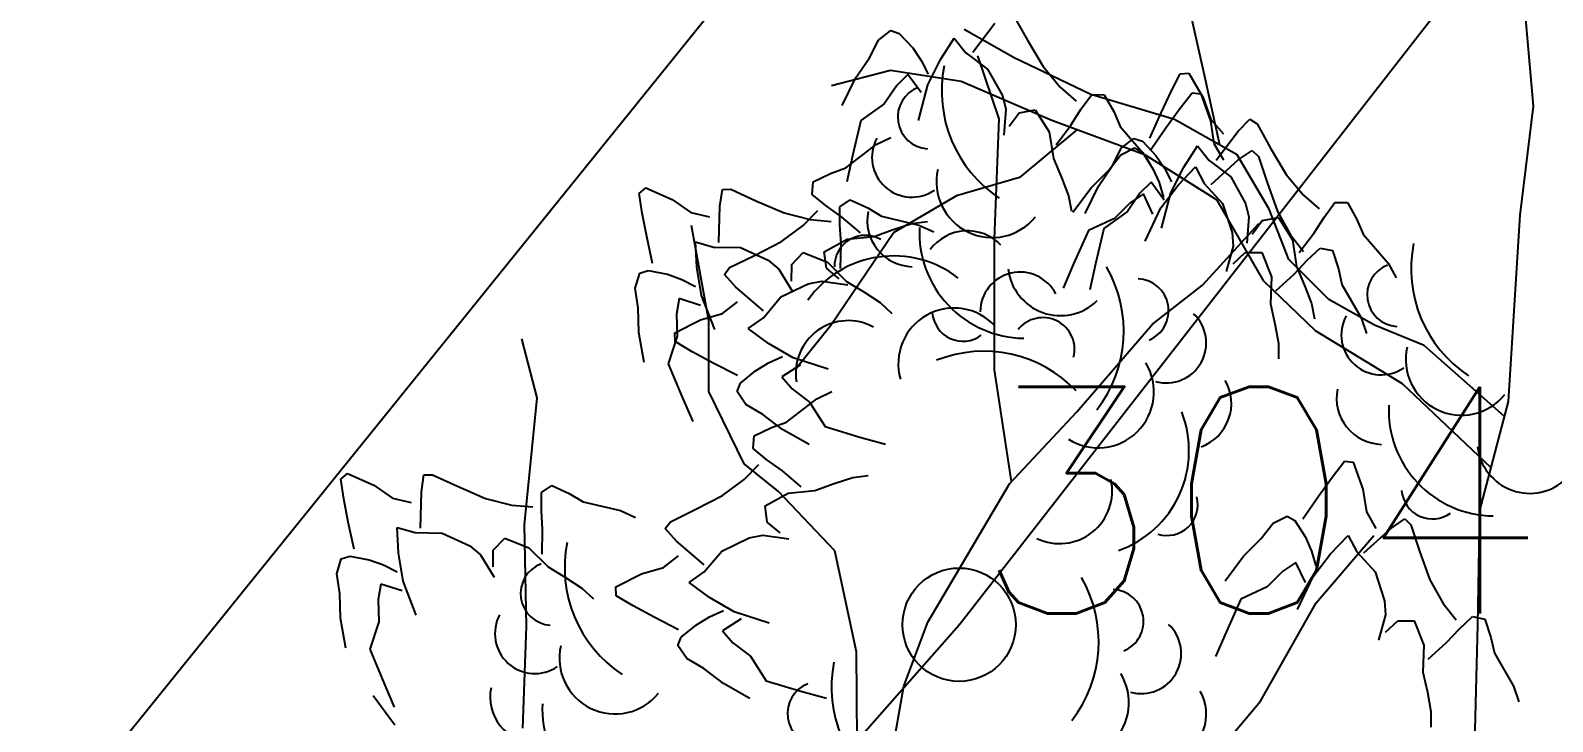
# Model space of a CAD drawing. Header units: millimetres. Extents: x 524954 to 526204, y 9523489 to 9524010.
# Drawn here: x 525985.65 to 525992.37, y 9523833.75 to 9523836.8 of the extents above; entities that cross this region are included whole.
import ezdxf

# ---------------------------------------------------------------- set-up
doc = ezdxf.new("R2010")
doc.units = ezdxf.units.MM
doc.header["$PDMODE"] = 32
doc.header["$PDSIZE"] = 0.5
doc.linetypes.add('ACAD_ISO12W100', pattern=[21, 12, -3, 0, -3, 0, -3])
for name, color, linetype in [('Arbre', 34, 'ACAD_ISO12W100'), ('Bord_Route_Existante', 6, 'Continuous'), ('TopoAlt', 3, 'Continuous'), ('TOPOJIS', 7, 'Continuous')]:
    doc.layers.add(name, color=color, linetype=linetype)
doc.layers.add('Bord_Route_Existante_POLY3D', color=6, linetype='Continuous', plot=False)
doc.layers.add('Trottoir', color=7, linetype='Continuous', true_color=0xff6666)
doc.styles.add('Simplex 1.0', font='Simplex.shx', dxfattribs={"width": 0.99, "height": 1})

# ---------------------------------------------------------------- blocks, each defined once
blk = doc.blocks.new('TCPOINT M')
at = {"color": 0}
blk.add_point((0, 0), dxfattribs=at)
at = {"layer": 'TopoAlt', "style": 'Simplex 1.0', "width": 0.99}
blk.add_attdef('ALT', (0.15, 0.15), '', height=1, dxfattribs=at)
blk = doc.blocks.new('v088')
at = {"color": 3, "linetype": 'Continuous'}
for p, q in [((0.3557, 12.1751), (0.415, 12.0689)), ((-0.2428, 12.0693), (-0.1881, 12.111)), ((-0.1881, 12.111), (-0.1505, 12.0986)), ((-0.1505, 12.0986), (-0.0915, 12.0354)), ((0.1746, 12.0155), (0.2717, 12.1435)), ((-0.2828, 11.9912), (-0.2428, 12.0693)), ((-0.0915, 12.0354), (-0.0536, 11.98)), ((0.0317, 11.9844), (0.0922, 12.0781)), ((0.0922, 12.0781), (0.1437, 12.0135)), ((0.415, 12.0689), (0.4841, 11.9528)), ((-0.344, 11.9013), (-0.2828, 11.9912)), ((-0.0536, 11.98), (-0.0225, 11.9193)), ((-0.0252, 11.8718), (0.0317, 11.9844)), ((0.1437, 12.0135), (0.2395, 11.9416)), ((-0.4033, 11.7804), (-0.344, 11.9013)), ((-0.1123, 11.9179), (-0.1618, 11.8694)), ((-0.0542, 11.8389), (-0.1123, 11.9179)), ((0.2395, 11.9416), (0.3048, 11.8248)), ((0.4841, 11.9528), (0.5601, 11.8616)), ((-0.1618, 11.8694), (-0.2169, 11.7884)), ((-0.066, 11.7153), (-0.0252, 11.8718)), ((0.5601, 11.8616), (0.6304, 11.8005)), ((0.6527, 11.7656), (0.6994, 11.8293)), ((0.6994, 11.8293), (0.7544, 11.828)), ((1.0886, 11.7676), (1.1424, 11.8368)), ((1.1424, 11.8368), (1.1809, 11.833)), ((1.1809, 11.833), (1.2232, 11.7138)), ((-0.2169, 11.7884), (-0.3202, 11.714)), ((0.3048, 11.8248), (0.32, 11.7651)), ((0.32, 11.7651), (0.3106, 11.6498)), ((0.378, 11.7487), (0.4498, 11.7623)), ((0.4498, 11.7623), (0.5114, 11.6644)), ((0.6075, 11.6944), (0.6527, 11.7656)), ((0.7544, 11.828), (0.796, 11.7537)), ((1.027, 11.683), (1.0886, 11.7676)), ((-0.3202, 11.714), (-0.3572, 11.5582)), ((0.3344, 11.6895), (0.378, 11.7487)), ((0.5418, 11.6075), (0.6075, 11.6944)), ((0.796, 11.7537), (0.824, 11.6885)), ((1.2232, 11.7138), (1.2386, 11.6137)), ((0.5114, 11.6644), (0.5299, 11.5465)), ((0.824, 11.6885), (0.9344, 11.5607)), ((0.9578, 11.583), (1.027, 11.683)), ((0.7732, 11.4945), (0.827, 11.5637)), ((0.827, 11.5637), (0.8886, 11.5945)), ((0.8886, 11.5945), (0.9232, 11.5753)), ((0.9232, 11.5753), (0.9693, 11.5022)), ((0.9344, 11.5607), (0.97, 11.497)), ((1.2386, 11.6137), (1.2809, 11.5407)), ((1.3463, 11.5407), (1.4079, 11.583)), ((1.4079, 11.583), (1.4348, 11.556)), ((-0.3572, 11.5582), (-0.3824, 11.4437)), ((0.5299, 11.5465), (0.5653, 11.4632)), ((0.6962, 11.4176), (0.7732, 11.4945)), ((0.9693, 11.5022), (0.9963, 11.4406)), ((1.0809, 11.4291), (1.1578, 11.5099)), ((1.1578, 11.5099), (1.1963, 11.4368)), ((1.2271, 11.433), (1.3463, 11.5407)), ((1.4348, 11.556), (1.4733, 11.4406)), ((0.5653, 11.4632), (0.5962, 11.3829)), ((0.9963, 11.4406), (1.0155, 11.3753)), ((1.004, 11.3291), (1.0809, 11.4291)), ((1.1963, 11.4368), (1.2771, 11.3483)), ((1.4733, 11.4406), (1.5194, 11.3137)), ((-1.2987, 11.3921), (-1.2695, 11.4174)), ((-1.2853, 11.3054), (-1.2987, 11.3921)), ((-1.2695, 11.4174), (-1.1537, 11.3664)), ((-1.1537, 11.3664), (-1.0704, 11.3089)), ((-0.9434, 11.3371), (-0.9319, 11.4109)), ((-0.9319, 11.4109), (-0.8938, 11.412)), ((-0.8938, 11.412), (-0.7835, 11.3608)), ((-0.7835, 11.3608), (-0.6595, 11.3072)), ((-0.4126, 11.3334), (-0.3673, 11.3647)), ((-0.3673, 11.3647), (-0.2901, 11.3288)), ((0.5962, 11.3829), (0.6091, 11.3149)), ((0.6155, 11.3099), (0.6962, 11.4176)), ((0.927, 11.3906), (0.8693, 11.3522)), ((0.9693, 11.3022), (0.927, 11.3906)), ((-1.266, 11.2026), (-1.2853, 11.3054)), ((-1.0704, 11.3089), (-0.9882, 11.2895)), ((-0.9469, 11.1764), (-0.9434, 11.3371)), ((-0.6595, 11.3072), (-0.5444, 11.2779)), ((-0.4131, 11.2545), (-0.4126, 11.3334)), ((-0.2901, 11.3288), (-0.2291, 11.2925)), ((-0.2291, 11.2925), (-0.0648, 11.2537)), ((0.8693, 11.3522), (0.8001, 11.2829)), ((0.9347, 11.1829), (1.004, 11.3291)), ((1.2771, 11.3483), (1.3194, 11.2214)), ((1.5194, 11.3137), (1.5771, 11.2099)), ((-0.5444, 11.2779), (-0.4516, 11.2697)), ((-0.4079, 11.1703), (-0.4131, 11.2545)), ((-0.0648, 11.2537), (0.0014, 11.223)), ((0.6847, 11.2291), (0.6193, 11.0829)), ((0.8001, 11.2829), (0.6847, 11.2291)), ((-1.2408, 11.0836), (-1.266, 11.2026)), ((-1.0503, 11.1789), (-0.9708, 11.1567)), ((-1.0444, 11.0675), (-1.0503, 11.1789)), ((-0.9708, 11.1567), (-0.851, 11.1547)), ((-0.4102, 11.0614), (-0.4079, 11.1703)), ((1.3232, 11.1598), (1.2925, 11.0483)), ((1.3194, 11.2214), (1.3232, 11.1598)), ((1.5771, 11.2099), (1.6348, 11.1368)), ((-0.851, 11.1547), (-0.7296, 11.0984)), ((-0.7296, 11.0984), (-0.6822, 11.0589)), ((-0.6257, 11.0796), (-0.5755, 11.1328)), ((-0.5755, 11.1328), (-0.4682, 11.0896)), ((-0.4682, 11.0896), (-0.3841, 11.005)), ((1.3232, 11.0829), (1.3771, 11.1329)), ((1.3771, 11.1329), (1.4502, 11.1329)), ((1.4502, 11.1329), (1.4925, 11.0252)), ((1.5925, 11.0368), (1.6502, 11.0983)), ((1.6502, 11.0983), (1.7079, 11.1522)), ((1.7079, 11.1522), (1.7617, 11.1406)), ((1.7617, 11.1406), (1.7887, 11.0598)), ((-1.3166, 10.9752), (-1.2967, 11.0411)), ((-1.2967, 11.0411), (-1.2589, 11.0531)), ((-1.2589, 11.0531), (-1.1741, 11.0365)), ((-1.1741, 11.0365), (-1.1109, 11.0139)), ((-1.0245, 10.9429), (-1.0444, 11.0675)), ((-0.6822, 11.0589), (-0.6222, 10.96)), ((-0.6263, 11.0061), (-0.6257, 11.0796)), ((0.6193, 11.0829), (0.5731, 10.9752)), ((1.4925, 11.0252), (1.4886, 10.906)), ((1.5117, 10.9637), (1.5925, 11.0368)), ((1.7887, 11.0598), (1.8041, 10.9906)), ((-1.3032, 10.8885), (-1.3166, 10.9752)), ((-1.1109, 11.0139), (-1.0501, 10.983)), ((-0.3841, 11.005), (-0.3065, 10.9583)), ((-0.3065, 10.9583), (-0.2344, 10.9114)), ((1.8041, 10.9906), (1.8887, 10.8444)), ((-1.3, 10.7798), (-1.3032, 10.8885)), ((-1.122, 10.9292), (-1.1336, 10.8608)), ((-1.0286, 10.8992), (-1.122, 10.9292)), ((-0.9657, 10.7922), (-1.0245, 10.9429)), ((-0.2344, 10.9114), (-0.1841, 10.8638)), ((1.4886, 10.906), (1.5079, 10.8175)), ((-1.1336, 10.8608), (-1.1308, 10.7629)), ((1.8887, 10.8444), (1.9118, 10.7752)), ((-1.2771, 10.6471), (-1.3, 10.7798)), ((-1.1308, 10.7629), (-1.1708, 10.642)), ((1.5079, 10.8175), (1.5233, 10.7329)), ((1.5233, 10.7329), (1.5233, 10.6636)), ((-1.1708, 10.642), (-1.1094, 10.4942)), ((-1.1094, 10.4942), (-1.0628, 10.3867)), ((-0.648, 10.3846), (-0.514, 10.4875)), ((-0.514, 10.4875), (-0.4484, 10.5194)), ((-0.7912, 10.3231), (-0.7146, 10.3603)), ((-0.7146, 10.3603), (-0.648, 10.3846)), ((-0.7957, 10.2682), (-0.7912, 10.3231)), ((-0.7348, 10.218), (-0.7957, 10.2682)), ((-0.6662, 10.1688), (-0.7348, 10.218)), ((-2.6162, 10.1323), (-2.587, 10.1577)), ((-2.587, 10.1577), (-2.4712, 10.1066)), ((-2.2608, 10.0773), (-2.2494, 10.1511)), ((-2.2494, 10.1511), (-2.2113, 10.1522)), ((-2.2113, 10.1522), (-2.101, 10.101)), ((-0.8359, 10.1311), (-0.7709, 10.1978)), ((-0.5833, 10.0982), (-0.6662, 10.1688)), ((-0.3559, 10.1397), (-0.2873, 10.1487)), ((1.7617, 10.1424), (1.8156, 10.2117)), ((1.8156, 10.2117), (1.8541, 10.2078)), ((1.8541, 10.2078), (1.8964, 10.0886)), ((-2.6028, 10.0456), (-2.6162, 10.1323)), ((-2.4712, 10.1066), (-2.3879, 10.0492)), ((-2.101, 10.101), (-1.977, 10.0475)), ((-1.7301, 10.0737), (-1.6848, 10.1049)), ((-1.6848, 10.1049), (-1.6075, 10.069)), ((-0.9313, 10.0604), (-0.8359, 10.1311)), ((-0.6418, 10.0712), (-0.5231, 10.0829)), ((-0.5231, 10.0829), (-0.4378, 10.1134)), ((-0.4378, 10.1134), (-0.3559, 10.1397)), ((1.7002, 10.0578), (1.7617, 10.1424)), ((1.8964, 10.0886), (1.9118, 9.9886)), ((-2.5835, 9.9428), (-2.6028, 10.0456)), ((-2.3879, 10.0492), (-2.3057, 10.0298)), ((-2.2643, 9.9167), (-2.2608, 10.0773)), ((-1.977, 10.0475), (-1.8618, 10.0181)), ((-1.8618, 10.0181), (-1.7691, 10.0099)), ((-1.7305, 9.9947), (-1.7301, 10.0737)), ((-1.6075, 10.069), (-1.5466, 10.0327)), ((-1.5466, 10.0327), (-1.3822, 9.9939)), ((-1.0512, 9.9981), (-0.9313, 10.0604)), ((-0.7431, 10.0152), (-0.6418, 10.0712)), ((-0.7336, 9.9427), (-0.7431, 10.0152)), ((1.631, 9.9578), (1.7002, 10.0578)), ((-1.7254, 9.9105), (-1.7305, 9.9947)), ((-1.3822, 9.9939), (-1.316, 9.9632)), ((-1.1606, 9.945), (-1.0512, 9.9981)), ((1.5002, 9.9386), (1.5617, 9.9693)), ((1.5617, 9.9693), (1.5963, 9.9501)), ((1.5963, 9.9501), (1.6425, 9.877)), ((1.9118, 9.9886), (1.9541, 9.9155)), ((2.0195, 9.9155), (2.081, 9.9578)), ((2.081, 9.9578), (2.1079, 9.9309)), ((-2.5582, 9.8238), (-2.5835, 9.9428)), ((-2.3678, 9.9191), (-2.2883, 9.8969)), ((-2.3619, 9.8077), (-2.3678, 9.9191)), ((-2.2883, 9.8969), (-2.1685, 9.895)), ((-2.1685, 9.895), (-2.0471, 9.8386)), ((-1.7277, 9.8016), (-1.7254, 9.9105)), ((-1.1838, 9.9148), (-1.1606, 9.945)), ((-1.1339, 9.8592), (-1.1838, 9.9148)), ((-0.8138, 9.874), (-0.7533, 9.8858)), ((-0.7533, 9.8858), (-0.6387, 9.8698)), ((-0.677, 9.8958), (-0.7336, 9.9427)), ((1.4463, 9.8693), (1.5002, 9.9386)), ((1.7541, 9.8039), (1.831, 9.8847)), ((1.831, 9.8847), (1.8695, 9.8116)), ((1.9002, 9.8078), (2.0195, 9.9155)), ((2.1079, 9.9309), (2.1464, 9.8155)), ((-2.0471, 9.8386), (-1.9997, 9.7992)), ((-1.9438, 9.7464), (-1.9432, 9.8199)), ((-1.9432, 9.8199), (-1.893, 9.873)), ((-1.893, 9.873), (-1.7856, 9.8299)), ((-1.7856, 9.8299), (-1.7015, 9.7452)), ((-1.0116, 9.755), (-1.1339, 9.8592)), ((-1.0114, 9.724), (-0.9342, 9.8156)), ((-0.9342, 9.8156), (-0.8138, 9.874)), ((1.3694, 9.7924), (1.4463, 9.8693)), ((1.6425, 9.877), (1.6694, 9.8155)), ((1.6694, 9.8155), (1.6887, 9.7501)), ((2.1464, 9.8155), (2.1926, 9.6885)), ((-2.634, 9.7155), (-2.6142, 9.7814)), ((-2.6142, 9.7814), (-2.5764, 9.7933)), ((-2.5764, 9.7933), (-2.4916, 9.7768)), ((-2.4916, 9.7768), (-2.4283, 9.7541)), ((-2.4283, 9.7541), (-2.3676, 9.7232)), ((-2.3419, 9.6831), (-2.3619, 9.8077)), ((-1.9997, 9.7992), (-1.9397, 9.7002)), ((-1.7015, 9.7452), (-1.624, 9.6985)), ((-1.1923, 9.7429), (-1.1254, 9.7944)), ((1.2886, 9.6847), (1.3694, 9.7924)), ((1.6002, 9.7655), (1.5425, 9.727)), ((1.6425, 9.677), (1.6002, 9.7655)), ((1.6771, 9.7039), (1.7541, 9.8039)), ((1.8695, 9.8116), (1.9502, 9.7232)), ((-2.6206, 9.6288), (-2.634, 9.7155)), ((-2.2831, 9.5325), (-2.3419, 9.6831)), ((-1.624, 9.6985), (-1.5519, 9.6516)), ((-1.4022, 9.6572), (-1.2895, 9.7147)), ((-1.2895, 9.7147), (-1.1923, 9.7429)), ((-1.0789, 9.6763), (-1.0114, 9.724)), ((1.5425, 9.727), (1.4733, 9.6578)), ((1.6079, 9.5578), (1.6771, 9.7039)), ((1.9502, 9.7232), (1.9925, 9.5962)), ((2.1926, 9.6885), (2.2503, 9.5847)), ((-2.6175, 9.52), (-2.6206, 9.6288)), ((-2.4395, 9.6694), (-2.4511, 9.6011)), ((-2.3461, 9.6395), (-2.4395, 9.6694)), ((-1.5519, 9.6516), (-1.5015, 9.6041)), ((-1.401, 9.6186), (-1.4022, 9.6572)), ((-1.3254, 9.5742), (-1.401, 9.6186)), ((-0.9888, 9.6106), (-1.0789, 9.6763)), ((1.4733, 9.6578), (1.3579, 9.6039)), ((-2.4511, 9.6011), (-2.4483, 9.5032)), ((-1.2335, 9.5242), (-1.3254, 9.5742)), ((-0.9892, 9.5252), (-0.9269, 9.5527)), ((-0.8796, 9.5473), (-0.9888, 9.6106)), ((-0.7257, 9.4976), (-0.8796, 9.5473)), ((1.3579, 9.6039), (1.2925, 9.4577)), ((1.9925, 9.5962), (1.9964, 9.5347)), ((2.2503, 9.5847), (2.308, 9.5116)), ((-2.5946, 9.3874), (-2.6175, 9.52)), ((-2.4483, 9.5032), (-2.4883, 9.3823)), ((-1.1253, 9.4685), (-1.2335, 9.5242)), ((-1.1132, 9.4352), (-1.0467, 9.4905)), ((-1.0467, 9.4905), (-0.9892, 9.5252)), ((-0.8484, 9.5165), (-0.9306, 9.463)), ((1.9964, 9.5347), (1.9656, 9.4231)), ((1.9964, 9.4577), (2.0502, 9.5077)), ((2.0502, 9.5077), (2.1233, 9.5077)), ((2.1233, 9.5077), (2.1656, 9.4)), ((2.3233, 9.4731), (2.381, 9.527)), ((2.381, 9.527), (2.4349, 9.5154)), ((2.4349, 9.5154), (2.4618, 9.4347)), ((-1.1278, 9.3984), (-1.1132, 9.4352)), ((-0.9306, 9.463), (-0.885, 9.4108)), ((-0.885, 9.4108), (-0.8073, 9.3511)), ((1.2925, 9.4577), (1.2463, 9.35)), ((2.1849, 9.3385), (2.2657, 9.4116)), ((2.2657, 9.4116), (2.3233, 9.4731)), ((2.4618, 9.4347), (2.4772, 9.3654)), ((-2.4883, 9.3823), (-2.4269, 9.2344)), ((-1.0892, 9.3413), (-1.1278, 9.3984)), ((-0.8073, 9.3511), (-0.7389, 9.2437)), ((2.1656, 9.4), (2.1618, 9.2808)), ((2.4772, 9.3654), (2.5618, 9.2193)), ((-1.0136, 9.2969), (-1.0892, 9.3413)), ((-0.9273, 9.2307), (-1.0136, 9.2969)), ((2.1618, 9.2808), (2.181, 9.1923)), ((-2.4269, 9.2344), (-2.3802, 9.1269)), ((-0.81, 9.1646), (-0.9273, 9.2307)), ((-0.7389, 9.2437), (-0.5855, 9.1979)), ((2.5618, 9.2193), (2.5849, 9.15)), ((-0.5855, 9.1979), (-0.4727, 9.1661)), ((2.181, 9.1923), (2.1964, 9.1077)), ((2.1964, 9.1077), (2.1964, 9.0385)), ((-1.6668, 4.9726), (-1.6283, 4.976)), ((-1.6283, 4.976), (-1.5645, 4.8667)), ((-1.7068, 4.8945), (-1.6668, 4.9726)), ((-1.7514, 4.7999), (-1.7068, 4.8945)), ((-1.5645, 4.8667), (-1.5307, 4.7714)), ((-1.8008, 4.6887), (-1.7514, 4.7999)), ((-1.4112, 4.7196), (-1.3587, 4.7727)), ((-1.3587, 4.7727), (-1.3272, 4.7513)), ((-1.5307, 4.7714), (-1.4755, 4.7074)), ((-1.5083, 4.5916), (-1.4112, 4.7196)), ((-1.3272, 4.7513), (-1.2679, 4.6451)), ((-3.1435, 4.5571), (-3.0095, 4.66)), ((-3.0095, 4.66), (-2.9439, 4.6918)), ((-1.9657, 4.5674), (-1.9257, 4.6454)), ((-1.9257, 4.6454), (-1.871, 4.6871)), ((-1.871, 4.6871), (-1.8334, 4.6747)), ((-1.8334, 4.6747), (-1.7744, 4.6115)), ((-1.6512, 4.5605), (-1.5907, 4.6542)), ((-1.5907, 4.6542), (-1.5392, 4.5896)), ((-1.2679, 4.6451), (-1.1988, 4.529)), ((-1.7744, 4.6115), (-1.7365, 4.5561)), ((-1.5392, 4.5896), (-1.4434, 4.5178)), ((-3.2867, 4.4956), (-3.2101, 4.5328)), ((-3.2101, 4.5328), (-3.1435, 4.5571)), ((-2.0269, 4.4774), (-1.9657, 4.5674)), ((-1.7365, 4.5561), (-1.7054, 4.4954)), ((-1.7081, 4.4479), (-1.6512, 4.5605)), ((-1.4434, 4.5178), (-1.3781, 4.401)), ((-1.1988, 4.529), (-1.1228, 4.4377)), ((-3.2911, 4.4407), (-3.2867, 4.4956)), ((-3.2303, 4.3905), (-3.2911, 4.4407)), ((-2.0862, 4.3565), (-2.0269, 4.4774)), ((-1.8447, 4.4455), (-1.8998, 4.3645)), ((-1.7952, 4.494), (-1.8447, 4.4455)), ((-1.7371, 4.415), (-1.7952, 4.494)), ((-1.7488, 4.2914), (-1.7081, 4.4479)), ((-1.1228, 4.4377), (-1.0524, 4.3767)), ((-3.3314, 4.3035), (-3.2664, 4.3702)), ((-3.1617, 4.3413), (-3.2303, 4.3905)), ((-1.3781, 4.401), (-1.3629, 4.3412)), ((-1.0302, 4.3418), (-0.9835, 4.4054)), ((-0.9835, 4.4054), (-0.9285, 4.4041)), ((-0.9285, 4.4041), (-0.8869, 4.3298)), ((-3.4268, 4.2328), (-3.3314, 4.3035)), ((-3.0788, 4.2707), (-3.1617, 4.3413)), ((-2.9333, 4.2859), (-2.8514, 4.3121)), ((-2.8514, 4.3121), (-2.7828, 4.3211)), ((-1.8998, 4.3645), (-2.0031, 4.2901)), ((-1.3629, 4.3412), (-1.3723, 4.2259)), ((-1.3485, 4.2656), (-1.3049, 4.3248)), ((-1.3049, 4.3248), (-1.2331, 4.3384)), ((-1.2331, 4.3384), (-1.1715, 4.2405)), ((-1.0754, 4.2705), (-1.0302, 4.3418)), ((-0.8869, 4.3298), (-0.8589, 4.2646)), ((-3.2386, 4.1877), (-3.1373, 4.2436)), ((-3.1373, 4.2436), (-3.0186, 4.2553)), ((-3.0186, 4.2553), (-2.9333, 4.2859)), ((-2.0031, 4.2901), (-2.0401, 4.1343)), ((-1.1715, 4.2405), (-1.153, 4.1227)), ((-1.1411, 4.1837), (-1.0754, 4.2705)), ((-0.8589, 4.2646), (-0.7485, 4.1368)), ((-3.6561, 4.1174), (-3.5467, 4.1705)), ((-3.5467, 4.1705), (-3.4268, 4.2328)), ((-3.2291, 4.1152), (-3.2386, 4.1877)), ((-3.6793, 4.0872), (-3.6561, 4.1174)), ((-3.1725, 4.0683), (-3.2291, 4.1152)), ((-2.0401, 4.1343), (-2.0653, 4.0199)), ((-1.153, 4.1227), (-1.1176, 4.0393)), ((-0.7485, 4.1368), (-0.7129, 4.0731)), ((-3.6294, 4.0317), (-3.6793, 4.0872)), ((-3.4297, 3.988), (-3.3093, 4.0465)), ((-3.3093, 4.0465), (-3.2488, 4.0583)), ((-3.2488, 4.0583), (-3.1342, 4.0423)), ((-1.1176, 4.0393), (-1.0867, 3.9591)), ((-3.6878, 3.9154), (-3.6208, 3.9668)), ((-3.5071, 3.9275), (-3.6294, 4.0317)), ((-3.5069, 3.8964), (-3.4297, 3.988)), ((-3.785, 3.8871), (-3.6878, 3.9154)), ((-1.0867, 3.9591), (-1.0738, 3.891)), ((-3.8977, 3.8297), (-3.785, 3.8871)), ((-3.5743, 3.8488), (-3.5069, 3.8964)), ((-3.4842, 3.783), (-3.5743, 3.8488)), ((-3.8965, 3.791), (-3.8977, 3.8297)), ((-3.8209, 3.7466), (-3.8965, 3.791)), ((-3.3751, 3.7197), (-3.4842, 3.783)), ((-3.729, 3.6966), (-3.8209, 3.7466)), ((-3.6208, 3.641), (-3.729, 3.6966)), ((-3.5422, 3.6629), (-3.4847, 3.6976)), ((-3.4847, 3.6976), (-3.4223, 3.7252)), ((-3.2212, 3.6701), (-3.3751, 3.7197)), ((-3.6087, 3.6076), (-3.5422, 3.6629)), ((-3.3439, 3.6889), (-3.4261, 3.6355)), ((-3.4261, 3.6355), (-3.3805, 3.5833)), ((-3.6232, 3.5708), (-3.6087, 3.6076)), ((-3.5847, 3.5138), (-3.6232, 3.5708)), ((-3.3805, 3.5833), (-3.3028, 3.5236)), ((-3.5091, 3.4694), (-3.5847, 3.5138)), ((-3.3028, 3.5236), (-3.2344, 3.4162)), ((-3.4228, 3.4031), (-3.5091, 3.4694)), ((-3.3055, 3.337), (-3.4228, 3.4031)), ((-3.2344, 3.4162), (-3.081, 3.3703)), ((-3.081, 3.3703), (-2.9682, 3.3386))]:
    blk.add_line(p, q, dxfattribs=at)
at = {"linetype": 'Continuous'}
for p, q in [((0.2897, 11.7219), (0.1969, 11.9998)), ((0.2697, 11.1929), (0.2897, 11.7219)), ((-0.9914, 10.8307), (-1.0686, 11.252)), ((1.1882, 10.9882), (1.4374, 11.2608)), ((0.2693, 10.6145), (0.2697, 11.1929)), ((0.9679, 10.8157), (1.1882, 10.9882)), ((-0.9911, 10.5198), (-0.9914, 10.8307)), ((0.6339, 10.4293), (0.9679, 10.8157)), ((-1.7492, 10.4915), (-1.8168, 10.7513)), ((0.3448, 10.1217), (0.2693, 10.6145)), ((-1.8059, 9.9306), (-1.7492, 10.4915)), ((-0.8352, 10.1996), (-0.9911, 10.5198)), ((0.3358, 10.1122), (0.6339, 10.4293)), ((-0.6834, 10.0784), (-0.8352, 10.1996)), ((0.1676, 9.8288), (0.3358, 10.1122)), ((-0.4354, 9.8162), (-0.6834, 10.0784)), ((-1.7966, 9.483), (-1.8059, 9.9306)), ((1.6901, 9.587), (1.945, 9.8846)), ((-0.339, 9.3704), (-0.4354, 9.8162)), ((-0.0246, 9.5014), (0.1676, 9.8288)), ((1.4442, 9.1527), (1.6901, 9.587)), ((-1.8121, 9.0349), (-1.7966, 9.483)), ((-0.1306, 9.2193), (-0.0246, 9.5014)), ((-0.337, 8.9787), (-0.339, 9.3704)), ((-0.1861, 8.901), (-0.1306, 9.2193)), ((-2.3783, 9.048), (-2.4742, 9.1766)), ((1.08, 8.7222), (1.4442, 9.1527)), ((-0.1073, 4.8293), (-0.1646, 5.4873)), ((-1.5592, 4.9668), (-1.6346, 5.3011)), ((-2.4003, 5.0425), (-2.6206, 5.1685)), ((-2.0611, 4.8817), (-2.4003, 5.0425)), ((-2.9464, 4.9876), (-3.2062, 4.92)), ((-2.6344, 4.9381), (-2.9464, 4.9876)), ((-2.2328, 4.7662), (-2.6344, 4.9381)), ((-1.4917, 4.6586), (-1.5592, 4.9668)), ((-1.6919, 4.7713), (-2.0611, 4.8817)), ((-0.1657, 4.3492), (-0.1073, 4.8293)), ((-2.1227, 4.7254), (-2.3768, 4.5144)), ((-1.8192, 4.6131), (-2.2328, 4.7662)), ((-1.415, 4.6154), (-1.6919, 4.7713)), ((-1.5041, 4.4145), (-1.8192, 4.6131)), ((-1.2732, 4.3758), (-1.415, 4.6154)), ((-2.3768, 4.5144), (-2.655, 4.434)), ((-2.655, 4.434), (-2.9315, 4.2727)), ((-1.2976, 4.0581), (-1.5041, 4.4145)), ((-1.1877, 4.1537), (-1.2732, 4.3758)), ((-0.2169, 3.5272), (-0.1657, 4.3492)), ((-2.9315, 4.2727), (-3.209, 3.8627)), ((-1.0099, 3.9771), (-1.1877, 4.1537)), ((-1.0692, 3.839), (-1.2976, 4.0581)), ((-0.8085, 3.8631), (-1.0099, 3.9771)), ((-3.209, 3.8627), (-3.3666, 3.6666)), ((-0.6849, 3.6045), (-1.0692, 3.839)), ((-0.589, 3.7744), (-0.8085, 3.8631)), ((-0.2343, 3.4611), (-0.589, 3.7744)), ((-0.2941, 3.234), (-0.6849, 3.6045)), ((-0.3436, 3.0457), (-0.2169, 3.5272)), ((-0.3518, 2.5418), (-0.3436, 3.0457)), ((-0.3726, 1.7516), (-0.3518, 2.5418))]:
    blk.add_line(p, q, dxfattribs=at)
at = {"color": 3, "linetype": 'Continuous'}
for centre, major_axis, start_param, end_param in [((0.1501, 11.0237), (0.1445, 0.1445), 6.263619, 7.998733), ((-0.3005, 11.0717), (0.0964, 0.0964), 0.254619, 2.377018), ((-0.1756, 10.6509), (0.3298, 0.3298), 0.12682, 1.733702), ((0.3829, 10.8698), (-0.1246, 0.1246), 4.396235, 7.060094), ((0.2754, 10.7857), (0.3995, 0.3995), 4.836335, 6.022049), ((0.8987, 10.8757), (0.099, 0.099), 4.31771, 7.031286), ((0.0911, 10.6412), (0.1741, 0.1741), 6.236163, 8.918901), ((-0.3757, 10.5998), (0.1641, 0.1641), 0.282297, 2.520721), ((0.4834, 10.7051), (-0.099, 0.099), 3.680741, 6.394318), ((1.0287, 10.7332), (-0.1246, 0.1246), 2.081137, 4.744996), ((0.2226, 10.1318), (-0.3995, 0.3995), 4.689978, 5.875693), ((0.7276, 10.5169), (-0.1741, 0.1741), 1.793126, 4.475865), ((1.1114, 10.4666), (-0.1445, 0.1445), 2.713295, 4.448408), ((0.6623, 10.2582), (-0.3298, 0.3298), 2.69514, 4.302022), ((0.5573, 10.0804), (0.1641, 0.1641), 3.478918, 5.717341), ((1.0314, 10.0206), (0.0964, 0.0964), 3.62262, 5.745019), ((-1.0632, 9.7428), (0.3995, 0.3995), 2.158504, 3.344219), ((-1.6825, 9.6282), (-0.099, 0.099), -0.421529, 2.292047), ((0.1648, 9.4153), (0.3995, 0.3995), 4.836335, 6.022049), ((0.7881, 9.5054), (-0.099, 0.099), 2.746913, 5.46049), ((-1.7599, 9.4514), (-0.1246, 0.1246), 0.293965, 2.957824), ((0.9181, 9.3628), (0.1246, 0.1246), 3.651933, 6.315792), ((-1.4053, 9.3432), (0.1741, 0.1741), 2.133893, 4.816631), ((0.1148, 9.2139), (-0.3995, 0.3995), 0.587708, 1.773422), ((0.617, 9.1466), (-0.1741, 0.1741), 1.793126, 4.475865), ((-1.7527, 9.1724), (-0.1445, 0.1445), 0.590553, 2.325666), ((-0.5045, 9.0993), (0.099, 0.099), 1.149268, 3.862844), ((-1.2605, 9.1191), (0.3298, 0.3298), 2.307735, 3.914618), ((1.0008, 9.0963), (-0.1445, 0.1445), 2.713295, 4.448408), ((-2.1547, 4.8961), (-0.3995, 0.3995), 0.587708, 1.773422), ((-2.774, 4.7815), (-0.099, 0.099), -0.421529, 2.292047), ((-2.8514, 4.6047), (-0.1246, 0.1246), 0.293965, 2.957824), ((-2.4968, 4.4965), (0.1741, 0.1741), 2.133893, 4.816631), ((-2.8441, 4.3258), (-0.1445, 0.1445), 0.590553, 2.325666), ((-2.352, 4.2724), (0.3298, 0.3298), 2.307735, 3.914618), ((-0.0823, 4.1124), (0.3995, 0.3995), 2.158504, 3.344219), ((-2.1954, 4.1377), (0.1641, 0.1641), 2.463212, 4.701636), ((-0.7016, 3.9977), (0.099, 0.099), 1.149268, 3.862844), ((-2.6253, 3.929), (0.0964, 0.0964), 2.435534, 4.557933), ((-0.779, 3.821), (0.1246, 0.1246), 1.864761, 4.52862), ((-0.4244, 3.7128), (0.1741, 0.1741), 2.133893, 4.816631), ((-0.7718, 3.542), (-0.1445, 0.1445), 0.590553, 2.325666), ((-0.2796, 3.4886), (0.3298, 0.3298), 2.307735, 3.914618), ((-0.1231, 3.3539), (0.1641, 0.1641), 2.463212, 4.701636), ((-0.5529, 3.1452), (0.0964, 0.0964), 2.435534, 4.557933)]:
    blk.add_ellipse(centre, major_axis=major_axis, ratio=1, start_param=start_param, end_param=end_param, dxfattribs=at)

msp = doc.modelspace()

# ---------------------------------------------------------------- linework, layer by layer
at = {"layer": 'Bord_Route_Existante', "flags": 128}
msp.add_lwpolyline([(526005.0456, 9523861.9289), (525996.6002, 9523847.2988), (525994.6891, 9523844.3471), (525983.2771, 9523830.2324), (525967.1047, 9523816.393), (525948.4204, 9523805.5442), (525945.8857, 9523804.2199), (525940.9109, 9523802.1372), (525933.0595, 9523799.7422), (525917.724, 9523796.3006), (525910.579, 9523795.3725), (525899.1904, 9523794.3699), (525884.152, 9523793.467), (525869.8822, 9523793.2061)], dxfattribs=at)
at = {"layer": 'Bord_Route_Existante_POLY3D'}
msp.add_polyline3d([(526013.3851, 9523876.8036, 307.75), (526006.1912, 9523863.8421, 306.89), (526005.0456, 9523861.9289, 306.73), (525996.6002, 9523847.2988, 305.51), (525994.6891, 9523844.3471, 305.26), (525983.2771, 9523830.2324, 304.05), (525967.1047, 9523816.393, 302.57), (525948.4204, 9523805.5442, 301.06), (525945.8857, 9523804.2199, 300.87), (525940.9109, 9523802.1372, 300.45), (525933.0595, 9523799.7422, 299.83), (525917.724, 9523796.3006, 298.79), (525915.0677, 9523795.8845, 298.64), (525910.579, 9523795.3725, 298.26), (525899.1904, 9523794.3699, 297.34), (525884.152, 9523793.467, 296.28), (525869.8822, 9523793.2061, 295.29)], dxfattribs=at)
at = {"layer": 'Trottoir', "flags": 128}
msp.add_lwpolyline([(525946.48, 9523802.409), (525949.133, 9523803.6844), (525950.9987, 9523804.5063), (525954.5766, 9523806.2882), (525957.242, 9523807.5023), (525959.8492, 9523809.1948), (525964.162, 9523811.9004), (525967.2245, 9523814.173), (525972.398, 9523817.5928), (525974.8335, 9523819.5732), (525977.0493, 9523821.4634), (525979.3258, 9523823.4051), (525979.3258, 9523823.4051), (525981.3658, 9523825.3518), (525983.7329, 9523827.5441), (525985.5474, 9523829.4189), (525989.7508, 9523834.1818), (525992.3743, 9523837.5457), (525995.7286, 9523842.0812), (525998.3836, 9523846.0099), (526006.9397, 9523861.0255), (526013.7832, 9523873.0958)], dxfattribs=at)

# ---------------------------------------------------------------- block references
at = {"layer": 'Arbre'}
for p in [(525992.3935, 9523831.6394, 609), (525989.6371, 9523824.6912, 304.42)]:
    msp.add_blockref('v088', p, dxfattribs=at)
at = {"layer": 'TOPOJIS'}
ref = msp.add_blockref('TCPOINT M', (525989.7508, 9523834.1818, 304.77), dxfattribs=at)
ref.add_attrib('ALT', '304.77', (525989.8008, 9523834.2318, 304.77), dxfattribs={"layer": 'TopoAlt', "height": 1, "style": 'Simplex 1.0', "width": 0.99})

doc.saveas('drawing.dxf')
